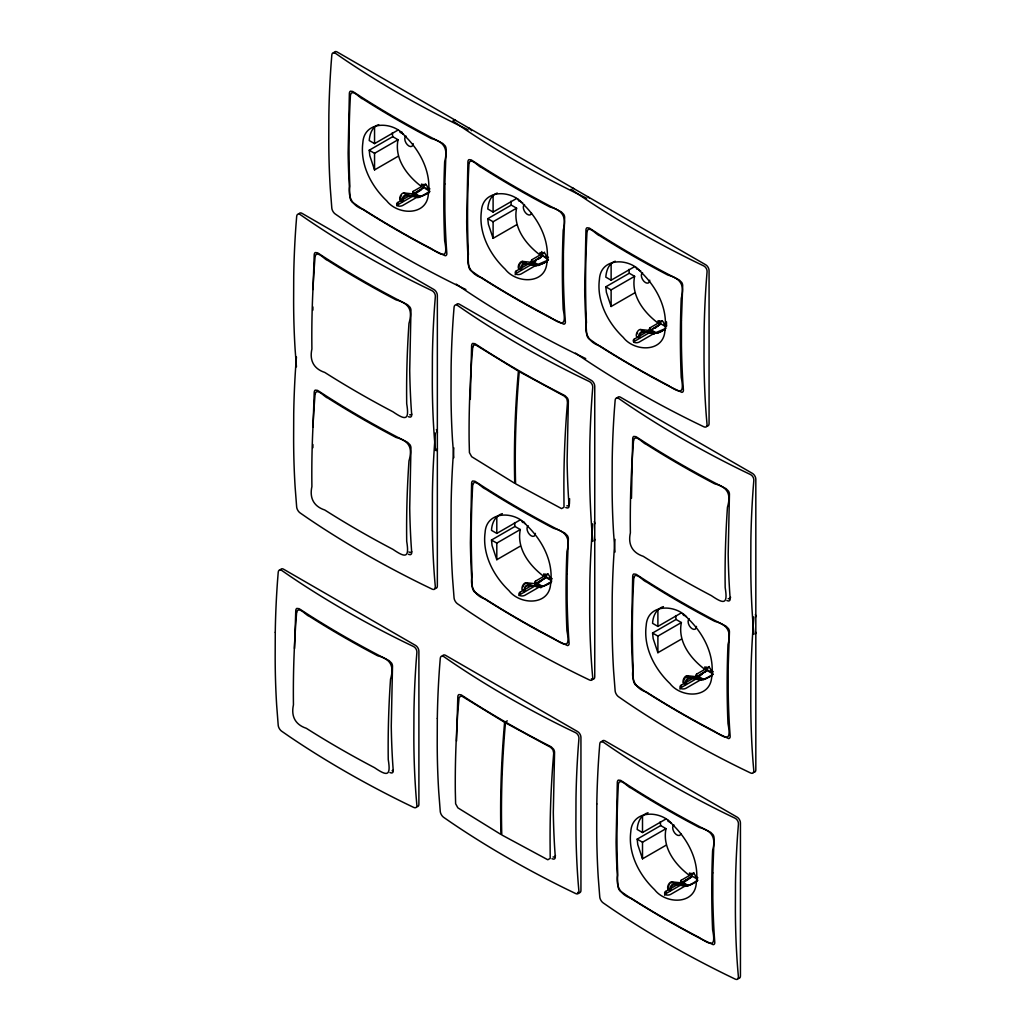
<?xml version="1.0" encoding="UTF-8"?>
<svg xmlns="http://www.w3.org/2000/svg" width="1031" height="1031" viewBox="0 0 1031 1031"><rect width="100%" height="100%" fill="white"/><g stroke="black" fill="none" stroke-linecap="round" stroke-linejoin="round"><path stroke-width="1.5" d="M294.518 648.538L295.768 610.61A4.73 2.693 66.5 0 1 296.825 608.406L299.119 608.677L308.772 614.914A1021.927 590.003 0 0 0 378.338 655.085L389.138 660.652L391.587 663.113A4.73 3.08 59.4 0 1 392.502 666.464L391.265 726.12A879.456 507.755 -60 0 0 392.669 762.644L393.236 770.66A4.73 2.693 52.6 0 1 391.664 772.992L389.924 772.58M312.896 310.125L312.909 306.954M312.896 447.699L312.909 444.529M456.54 741.057L457.816 696.776A4.73 2.693 66.5 0 1 458.872 694.572L461.166 694.842L470.819 701.08A1021.927 590.003 0 0 0 540.386 741.25L551.185 746.818L553.634 749.279A4.73 3.08 59.4 0 1 554.549 752.63L553.312 812.286A879.456 507.755 -60 0 0 554.717 848.809L555.284 856.825A4.73 2.693 52.6 0 1 553.711 859.158L551.972 858.746M470.291 399.409L471.618 345.63A4.73 2.693 66.5 0 1 472.675 343.413L474.969 343.697L484.622 349.934A1021.927 590.003 0 0 0 554.188 390.092L564.988 395.672L567.437 398.121A4.73 3.08 59.4 0 1 568.352 401.471L567.114 461.141A879.456 507.755 -60 0 0 568.519 497.651L569.086 505.68A4.73 2.693 52.6 0 1 567.514 507.999L565.774 507.587M312.999 289.518L314.223 254.76A4.73 2.693 66.5 0 1 315.28 252.543L317.574 252.827L327.227 259.065A1021.927 590.003 0 0 0 396.793 299.222L407.593 304.802L410.042 307.251A4.73 3.08 59.4 0 1 410.957 310.602L409.719 370.271A879.456 507.755 -60 0 0 411.124 406.781L411.691 414.81A4.73 2.693 52.6 0 1 410.119 417.13L408.379 416.717M312.999 427.079L314.223 392.321A4.73 2.693 66.5 0 1 315.28 390.105L317.574 390.388L327.227 396.626A1021.927 590.003 0 0 0 396.793 436.796L407.593 442.363L410.042 444.825A4.73 3.08 59.4 0 1 410.957 448.176L409.719 507.832A879.456 507.755 -60 0 0 411.124 544.355L411.691 552.371A4.73 2.693 52.6 0 1 410.119 554.704L408.379 554.278M569.589 498.656L569.434 503.476A4.652 2.784 61.9 0 1 566.87 505.809M296.438 356.997L295.961 362.951A878.451 507.175 -60 0 0 293.719 413.985L293.629 438.123A878.438 507.162 -60 0 0 295.124 487.032L296.67 507.084A4.717 2.204 59.7 0 0 300.06 512.884L307.522 518.039A1019.337 588.508 0 0 0 423.097 584.757L432.015 589.075A4.717 2.681 51 0 0 435.353 587.155L434.644 579.035A878.322 507.11 -60 0 1 432.311 518.193L432.401 494.055A878.335 507.11 -60 0 1 434.644 443.021L435.353 434.077A4.717 3.196 60.4 0 0 435.314 432.968M453.833 447.866L453.356 453.82A878.451 507.175 -60 0 0 451.114 504.855L451.024 528.993A878.438 507.162 -60 0 0 452.519 577.914L454.065 597.954A4.717 2.204 59.7 0 0 457.442 603.754L464.917 608.909A1019.337 588.508 0 0 0 580.492 675.627L589.41 679.945A4.717 2.681 51 0 0 592.748 678.024L592.039 669.905A878.322 507.11 -60 0 1 589.693 609.063L589.796 584.925A878.335 507.11 -60 0 1 592.039 533.89L592.748 524.959A4.717 3.196 60.4 0 0 592.709 523.838M615.03 539.381L614.437 546.817A878.451 507.175 -60 0 0 612.195 597.864L612.105 621.989A878.438 507.162 -60 0 0 613.6 670.91L615.146 690.95A4.717 2.204 59.7 0 0 618.536 696.75L625.997 701.905A1019.337 588.508 0 0 0 741.573 768.623L750.504 772.941A4.717 2.681 51 0 0 753.829 771.02L753.12 762.901A878.322 507.11 -60 0 1 750.787 702.059L750.877 677.921A878.335 507.11 -60 0 1 753.12 626.887L753.829 617.956A4.717 3.196 60.4 0 0 753.79 616.847M504.61 722.306L504.391 724.806A987.634 570.207 -60 0 0 500.886 832.133L500.95 834.466L457.867 807.84L455.625 803.768L455.315 791.086A985.185 568.803 -60 0 1 457.944 710.565L459.104 697.343L461.514 695.951L504.61 722.306L507.304 720.875M400.621 197.256L400.634 199.679L403.082 201.097L402.541 201.625L399.951 199.937A4.214 2.217 -64 0 1 400.685 195.387A4.214 2.217 -64 0 1 403.972 192.965L413.792 193.996L424.076 187.152L429.437 190.258M519.16 265.702L518.722 268.704L521.093 270.07L521.622 269.529C520.539 260.791 532.151 264.632 536.764 266.024M683.953 680.06L683.514 683.063L685.886 684.429L686.414 683.888C684.996 676.117 696.466 677.702 700.449 680.305M668.565 886.17L668.127 889.173L670.498 890.552L671.026 890.011C669.609 882.24 681.079 883.812 685.061 886.415L682.754 885.088M412.387 194.047L413.147 191.418L421.537 186.572L421.537 184.059L424.05 185.516A2.371 1.366 60 0 1 425.726 184.549A2.371 1.366 60 0 1 427.414 187.449L429.927 188.905M544.523 252.131A2.371 1.366 60 0 0 544.291 252.969A2.371 1.366 60 0 0 542.602 253.948L540.076 252.505L540.076 255.018L531.687 259.851L530.939 262.493L516.247 270.973L516.247 273.292A3.557 2.049 0 0 0 515.204 274.736M534.638 583.842L535.398 581.213L543.788 576.368L543.788 573.855L546.301 575.311A2.371 1.366 60 0 1 547.989 574.344A2.371 1.366 60 0 1 548.054 573.855M662.379 320.654A2.371 1.366 60 0 0 662.327 321.118A2.371 1.366 60 0 0 660.626 322.097L658.113 320.641L658.113 323.154L649.723 328L648.963 330.629L634.271 339.109L634.271 341.429A3.557 2.049 0 0 0 633.717 341.854M679.996 689.095A3.557 2.049 0 0 1 681.04 687.651L681.04 685.319L695.732 676.839L696.479 674.21L704.869 669.377L704.869 666.851L707.395 668.307A2.371 1.366 60 0 1 709.07 667.341A2.371 1.366 60 0 1 710.746 670.253L713.259 671.697M680.344 882.961L681.104 880.332L689.481 875.487L689.481 872.973L692.007 874.43A2.371 1.366 60 0 1 693.683 873.463A2.371 1.366 60 0 1 693.927 872.613M522.872 587.051L523.22 586.111M637.197 333.838L637.545 332.897M400.969 196.315L401.459 195.426M519.508 264.748L520.011 263.859M684.3 679.107L685.396 677.457M668.913 885.229L669.415 884.34M537.061 585.969C551.997 591.884 520.333 579.1 525.333 590.892L524.792 591.433L522.433 590.054L522.885 589.474M523.709 585.221L524.315 584.461M666.013 326.84L660.652 323.734L650.368 330.577L640.547 329.533A4.214 2.217 -64 0 0 637.261 331.969A4.214 2.217 -64 0 0 636.514 336.531L639.117 338.22L639.658 337.678C638.344 329.559 649.917 331.879 654.041 334.16M378.699 124.622C372.049 126.813 369.704 134.223 369.227 140.538L374.549 143.618L398.043 130.048M497.238 193.055C490.601 195.259 488.243 202.669 487.779 208.984L493.102 212.051L516.583 198.493M615.275 261.204C608.625 263.408 606.28 270.818 605.803 277.133L611.125 280.2L634.619 266.642M502.329 513.618C495.048 515.809 491.826 523.323 491.491 530.346L496.8 533.414L520.294 519.856M663.423 606.615C656.128 608.806 652.907 616.319 652.571 623.343L657.894 626.41L681.375 612.852M648.035 812.737C640.741 814.928 637.519 822.442 637.184 829.465L642.506 832.533L666 818.975M520.603 263.098L522.511 262.119M414.849 194.176L421.434 189.678M518.722 268.704L518.49 268.382A4.214 2.217 -64 0 1 519.224 263.833A4.214 2.217 -64 0 1 522.511 261.397L532.331 262.441L542.615 255.598L547.989 258.691M533.388 262.621L536.03 260.817M538.659 259.013L541.301 257.222M655.381 328.064L660.652 323.734M551.675 581.497C544.342 588.108 534.213 588.031 526.222 582.747L536.043 583.791L546.327 576.948L551.701 580.053M538.414 583.069L546.327 576.948M712.756 674.493C705.423 681.104 695.294 681.027 687.303 675.743L697.124 676.8L707.408 669.957L712.782 673.05M698.18 676.967L702.137 674.274M704.766 672.47L707.408 669.957M668.127 889.173L667.895 888.851A4.214 2.217 -64 0 1 668.629 884.302A4.214 2.217 -64 0 1 671.916 881.879L681.736 882.91L692.02 876.066L697.394 879.172M682.793 883.09L690.706 877.69M398.043 156.338L374.549 169.909L369.82 155.758L369.227 150.23L392.721 136.672L398.043 139.739C394.151 158.826 407.155 175.734 421.537 186.572M369.227 150.23L374.549 153.31L398.043 139.739M424.05 185.516L425.751 184.536A2.371 1.366 60 0 1 425.803 184.059M396.78 205.775A3.557 2.049 0 0 1 397.695 204.847L397.695 202.527L409.719 195.594M397.695 204.847L412.387 196.367M429.927 191.418L421.537 196.264L417.426 196.947L402.734 205.44A3.57 1.778 -6.1 0 1 397.708 205.813A3.57 2.32 7 0 1 397.695 202.527M516.583 224.784L493.102 238.341L488.372 224.204L487.779 218.675L511.273 205.105L516.583 208.185C512.691 227.258 525.694 244.167 540.076 255.018M487.779 218.675L493.102 221.742L516.583 208.185M542.602 253.948L544.291 252.969A2.371 1.366 60 0 1 545.953 255.894L548.466 257.338M516.247 273.292L530.939 264.812M547.964 260.134L536.004 265.289L521.274 273.872A3.57 1.778 -6.1 0 1 516.247 274.246A3.57 2.32 7 0 1 516.235 270.96M548.466 259.851C541.211 266.797 530.63 266.514 522.511 261.384M634.619 292.933L611.125 306.491L606.396 292.34L605.803 286.811L629.297 273.254L634.619 276.321C630.727 295.407 643.731 312.316 658.113 323.154M605.803 286.811L611.125 289.891L634.619 276.321M660.626 322.097L662.327 321.118A2.371 1.366 60 0 1 663.99 324.03L666.503 325.487M634.271 341.429L648.963 332.949M666 328.283L654.041 333.425L639.31 342.021A3.57 1.778 -6.1 0 1 634.284 342.395A3.57 2.32 7 0 1 634.271 339.109M665.304 328.696C658.345 335.294 648.177 334.134 640.547 329.533M520.294 546.146L496.8 559.704L492.071 545.554L491.491 540.025L514.972 526.467L520.294 529.534C516.402 548.621 529.406 565.529 543.788 576.368M491.491 540.025L496.8 543.105L520.294 529.534M546.301 575.311L548.002 574.331A2.371 1.366 60 0 1 549.665 577.244L552.178 578.7M519.031 595.57A3.557 2.049 0 0 1 519.959 594.642L519.959 592.322L531.97 585.389M519.959 594.642L534.638 586.162M550.979 581.909L543.788 586.059L539.677 586.755L524.985 595.235A3.57 1.778 -6.1 0 1 519.959 595.609A3.57 2.32 7 0 1 519.946 592.322M681.375 639.143L657.894 652.7L653.164 638.563L652.571 633.034L676.065 619.463L681.375 622.544C677.483 641.617 690.486 658.525 704.869 669.377M652.571 633.034L657.894 636.101L681.375 622.544M707.395 668.307L709.083 667.328A2.371 1.366 60 0 1 709.315 666.49M681.04 687.651L695.732 679.171M713.259 674.21L704.869 679.055L700.758 679.751L686.066 688.231A3.57 1.778 -6.1 0 1 681.04 688.605A3.57 2.32 7 0 1 681.027 685.319M666 845.265L642.506 858.823L637.777 844.673L637.184 839.144L660.678 825.586L666 828.653C662.095 847.74 675.099 864.648 689.481 875.487M637.184 839.144L642.506 842.224L666 828.653M692.007 874.43L693.695 873.45A2.371 1.366 60 0 1 695.358 876.363L697.871 877.819M664.608 895.217A3.557 2.049 0 0 1 665.652 893.761L665.652 891.441L679.004 883.735M665.652 893.761L680.344 885.281M697.871 880.332L689.494 885.178L685.37 885.874L670.691 894.354A3.57 1.778 -6.1 0 1 665.652 894.728A3.57 2.32 7 0 1 665.639 891.441M651.424 330.758L649.079 331.428M524.959 583.894L525.617 583.546M686.053 676.89L690.151 676.864M670.665 883.013L671.916 882.588M403.972 192.952C411.949 198.223 422.079 198.3 429.424 191.702M429.424 192.423L419.037 197.411M538.427 265.521L545.244 262.196M657.817 333L661.902 331.003M542.126 586.884L550.309 582.889M703.219 679.88L707.305 677.883M671.916 881.866C679.906 887.15 690.035 887.227 697.368 880.616M687.832 886.003L691.917 884.005M532.679 263.021L531.042 263.279M697.472 677.38L695.835 677.638M682.084 883.503L680.447 883.76M405.389 193.867L408.237 194.253M527.64 583.662L530.488 584.062M726.855 600.596L728.595 601.009A4.73 2.693 52.6 0 0 730.167 598.676L729.6 590.66A879.456 507.755 -60 0 1 728.195 554.137L729.433 494.48A4.73 3.08 59.4 0 0 728.517 491.13L726.069 488.668L715.269 483.101A1021.927 590.003 0 0 1 645.702 442.93L636.05 436.693L633.756 436.409A4.73 2.693 66.5 0 0 632.699 438.626L631.475 498.295M465.883 289.531L458.241 285.832A1019.337 588.508 0 0 1 342.666 219.1L335.191 213.958A4.717 2.204 59.7 0 1 331.814 208.159L330.268 188.106A878.438 507.162 -60 0 1 328.773 139.198L328.863 115.06A878.451 507.175 -60 0 1 331.106 64.025L331.814 55.094A4.717 2.719 69.1 0 1 335.191 53.135L342.666 58.29A1019.337 588.508 0 0 0 458.241 125.022L467.159 129.326A4.717 3.196 60.4 0 1 468.1 129.919M585.711 358.582L576.78 354.277A1019.337 588.508 0 0 1 461.205 287.546L456.23 284.118M425.416 188.66L428.097 190.207M546.649 258.639L542.615 255.598M414.849 193.454L419.875 196.354M533.388 261.887L538.427 264.799M651.424 330.036L656.451 332.936M414.14 193.854L419.037 196.689M532.679 262.299L537.576 265.135M650.716 330.435L655.613 333.271M413.792 193.996L418.625 196.792M532.331 262.441L537.177 265.238M650.368 330.577L655.201 333.374M413.444 194.099L418.225 196.857M531.983 262.531L536.764 265.289M650.02 330.68L654.801 333.438M413.122 194.15L417.839 196.869M531.661 262.583L536.378 265.315M649.698 330.732L654.414 333.451M412.503 194.112L417.465 196.844M531.042 262.557L536.004 265.289M649.079 330.706L654.041 333.425M415.841 196.199L418.225 197.578M415.132 196.225L417.839 197.591M414.797 196.174L417.104 197.501C413.122 194.898 401.665 193.312 403.082 201.097M522.897 262.763L524.856 263.897M546.327 577.682L550.348 580.002M707.408 670.678L711.442 672.998M537.099 583.25L542.126 586.149M698.18 676.246L703.219 679.158M536.391 583.649L541.288 586.484M697.472 676.658L702.369 679.481M536.043 583.791L540.875 586.587M697.124 676.8L701.969 679.584M535.695 583.894L540.476 586.652M696.776 676.89L701.557 679.648M535.373 583.946L540.089 586.665M696.453 676.942L701.17 679.674M534.754 583.92L539.716 586.639M695.835 676.916L700.796 679.648M538.092 585.995L540.476 587.374M537.731 586.033L540.089 587.399M687.303 676.465L690.37 678.23M686.698 676.555L689.649 678.256M682.793 882.368L687.832 885.268M682.084 882.768L686.994 885.603M681.736 882.91L686.582 885.706M681.401 883.013L686.169 885.771M680.756 883.064L685.783 885.784M680.447 883.039L685.061 885.693M575.504 353.118L579.242 355.695A1019.337 588.508 0 0 0 694.817 422.414L703.735 426.731A4.717 2.681 51 0 0 707.073 424.811L706.364 416.692A878.322 507.11 -60 0 1 704.018 355.85L704.109 331.711A878.335 507.11 -60 0 1 706.364 280.677L707.073 271.746A4.717 3.196 60.4 0 0 703.735 265.908L694.817 261.603A1019.337 588.508 0 0 1 579.242 194.872L571.767 189.73A4.717 2.719 69.1 0 0 570.968 189.317M639.117 338.22L638.846 337.859A4.214 2.629 -55.7 0 1 639.71 333.387A4.214 2.629 -55.7 0 1 643.602 331.312M521.093 270.07L520.81 269.722A4.214 2.629 -55.7 0 1 521.686 265.251A4.214 2.629 -55.7 0 1 525.565 263.163M685.886 684.429L685.602 684.081A4.214 2.629 -55.7 0 1 686.478 679.609A4.214 2.629 -55.7 0 1 690.358 677.522M524.792 591.433L524.521 591.072A4.214 2.629 -55.7 0 1 525.398 586.6A4.214 2.629 -55.7 0 1 529.277 584.525M670.498 890.552L670.214 890.191A4.214 2.629 -55.7 0 1 671.091 885.719A4.214 2.629 -55.7 0 1 674.97 883.644M522.433 590.054L522.202 589.732A4.214 2.217 -64 0 1 522.936 585.183A4.214 2.217 -64 0 1 526.222 582.76M675.64 615.597L676.065 619.463M628.884 269.387L629.297 273.254M660.265 821.72L660.678 825.586M510.848 201.238L511.273 205.105M514.559 522.588L514.972 526.467M392.308 132.793L392.721 136.672M615.03 552.036L613.6 533.349A878.438 507.162 -60 0 1 612.105 484.428L612.195 460.29A878.451 507.175 -60 0 1 614.437 409.255L615.146 400.324A4.717 2.719 69.1 0 1 618.536 398.366L625.997 403.521A1019.337 588.508 0 0 0 741.573 470.252L750.504 474.556A4.717 3.196 60.4 0 1 753.829 480.394L753.12 489.325A878.335 507.11 -60 0 0 750.877 540.36L750.787 564.498A878.322 507.11 -60 0 0 753.12 625.34L753.829 633.459A4.717 2.681 51 0 1 753.79 634.349M453.833 457.687L452.519 440.34A878.438 507.162 -60 0 1 451.024 391.432L451.114 367.294A878.451 507.175 -60 0 1 453.356 316.259L454.065 307.328A4.717 2.719 69.1 0 1 457.442 305.369L464.917 310.524A1019.337 588.508 0 0 0 580.492 377.243L589.41 381.56A4.717 3.196 60.4 0 1 592.748 387.385L592.039 396.316A878.335 507.11 -60 0 0 589.796 447.364L589.693 471.489A878.322 507.11 -60 0 0 592.039 532.344L592.748 540.45A4.717 2.681 51 0 1 592.709 541.352M296.438 366.817L295.124 349.47A878.438 507.162 -60 0 1 293.629 300.562L293.719 276.424A878.451 507.175 -60 0 1 295.961 225.389L296.67 216.458A4.717 2.719 69.1 0 1 300.06 214.5L307.522 219.655A1019.337 588.508 0 0 0 423.097 286.373L432.015 290.69A4.717 3.196 60.4 0 1 435.353 296.516L434.644 305.447A878.335 507.11 -60 0 0 432.401 356.494L432.311 380.619A878.322 507.11 -60 0 0 434.644 441.474L435.353 449.58A4.717 2.681 51 0 1 435.314 450.483M706.57 667.147L706.57 670.962L696.479 676.787L696.479 674.21M691.182 873.27L691.182 877.085L681.104 882.91L681.104 880.332M659.801 320.937L659.814 324.752L649.723 330.577L649.723 328M545.489 574.151L545.489 577.966L535.398 583.791L535.398 581.213M541.778 251.525L541.778 256.603L531.687 262.428L531.687 259.851M423.238 184.356L423.238 188.17L413.147 193.996L413.147 191.418M692.02 876.066L692.02 876.801M666.503 321.852L666.503 326.389M657.894 609.811L657.894 626.41M657.894 636.101L657.894 652.7M642.506 815.933L642.506 832.533M642.506 842.224L642.506 858.823M611.125 263.601L611.125 280.2M611.125 289.891L611.125 306.491M496.8 516.815L496.8 533.414M496.8 543.105L496.8 559.704M493.102 195.452L493.102 212.051M493.102 221.742L493.102 238.341M424.076 187.152L424.076 187.874M374.549 127.019L374.549 143.618M374.549 153.31L374.549 169.909M683.269 682.741A4.214 2.217 -64 0 1 684.017 678.192A4.214 2.217 -64 0 1 687.303 675.756M684.829 615.52A4.214 2.217 -64 0 1 683.012 613.69M686.169 616.77A4.214 2.629 -55.7 0 1 685.422 615.752M696.479 626.41A5.928 3.428 60 0 1 690.68 627.544A5.928 3.428 60 0 1 689.327 618.858M755.375 614.605A4.743 2.745 60 0 1 755.826 616.796M753.339 772.167A4.743 2.745 60 0 0 755.826 769.861L755.826 479.235A4.743 2.745 60 0 0 752.475 473.422L620.507 397.231A4.743 2.745 60 0 0 617.26 398.237M730.605 597.258A4.652 2.771 61.7 0 1 728.195 598.637M755.826 632.299A4.743 2.745 60 0 1 755.375 633.975M411.769 414.127A4.652 2.771 61.7 0 1 409.719 414.771M299.119 213.623A4.743 2.745 60 0 1 302.031 213.365L433.999 289.556A4.743 2.745 60 0 1 437.35 295.369L437.35 585.995A4.743 2.745 60 0 1 434.863 588.301M437.35 448.433A4.743 2.745 60 0 1 436.371 450.599M411.769 551.688A4.652 2.771 61.7 0 1 408.869 551.972M436.371 429.618A4.743 2.745 60 0 1 437.35 432.93M456.514 304.493A4.743 2.745 60 0 1 459.426 304.235L591.394 380.426A4.743 2.745 60 0 1 594.745 386.238L594.745 676.864A4.743 2.745 60 0 1 591.394 678.798M594.745 539.303A4.743 2.745 60 0 1 594.294 540.979M524.367 522.279A4.214 2.217 -64 0 1 522.047 521.415M525.088 523.774A4.214 2.629 -55.7 0 1 524.637 523.348M535.398 533.414A5.928 3.428 60 0 1 529.599 534.535A5.928 3.428 60 0 1 528.233 525.849M594.294 521.596A4.743 2.745 60 0 1 594.745 523.8M520.036 201.161A4.214 2.217 -64 0 1 518.219 199.331M522.64 202.669A4.214 2.629 -55.7 0 1 521.97 202.643M521.377 202.411A4.214 2.629 -55.7 0 1 520.629 201.393M531.545 213.224A5.928 3.428 60 0 1 525.398 212.618A5.928 3.428 60 0 1 524.534 204.499M587.683 196.625A4.743 2.745 60 0 1 589.358 198.12M586.639 198.364A4.717 3.196 60.4 0 0 585.711 197.772L576.78 193.454A1019.337 588.508 0 0 1 461.205 126.736L453.743 121.581A4.717 2.719 69.1 0 0 452.931 121.168M453.344 120.202A4.743 2.745 60 0 1 455.715 120.434M637.493 269.349A4.214 2.217 -64 0 1 636.256 267.48M640.676 270.818A4.214 2.629 -55.7 0 1 638.666 269.529M649.723 280.2A5.928 3.428 60 0 1 643.924 281.321A5.928 3.428 60 0 1 642.558 272.635M572.875 188.209A4.743 2.745 60 0 1 573.751 188.583M706.583 425.958A4.743 2.745 60 0 0 709.07 423.651L709.07 270.586A4.743 2.745 60 0 0 705.707 264.774L337.176 52.001A4.743 2.745 60 0 0 333.928 53.006M402.258 201.29A4.214 2.629 -55.7 0 1 403.134 196.805A4.214 2.629 -55.7 0 1 407.026 194.73M403.417 134.21A4.214 2.629 -55.7 0 1 401.961 132.213M402.116 132.483A4.214 2.217 -64 0 1 399.783 131.62M413.147 143.618A5.928 3.428 60 0 1 407.348 144.74A5.928 3.428 60 0 1 405.982 136.053M469.131 128.192A4.743 2.745 60 0 1 471.515 130.692M669.441 821.643A4.214 2.217 -64 0 1 667.637 819.813M671.374 823.125A4.214 2.629 -55.7 0 1 670.343 822.467M680.95 833.705A5.928 3.428 60 0 1 674.802 833.1A5.928 3.428 60 0 1 673.939 824.968M601.885 741.92A4.743 2.745 60 0 1 605.12 740.915L737.088 817.106A4.743 2.745 60 0 1 740.438 822.918L740.438 975.983A4.743 2.745 60 0 1 737.951 978.29M555.477 855.562A4.652 2.784 61.9 0 1 553.067 856.954M577.592 892.395A4.743 2.745 60 0 0 580.943 890.449L580.943 737.384A4.743 2.745 60 0 0 577.592 731.572L445.624 655.381A4.743 2.745 60 0 0 442.376 656.386M393.314 769.989A4.652 2.771 61.7 0 1 392.076 770.698M280.329 570.22A4.743 2.745 60 0 1 283.577 569.215L415.545 645.406A4.743 2.745 60 0 1 418.895 651.218L418.895 804.283A4.743 2.745 60 0 1 417.22 806.667M275.264 632.287L275.174 656.412A878.438 507.162 -60 0 0 276.669 705.333L278.215 725.373A4.717 2.204 59.7 0 0 281.605 731.172L289.067 736.327A1019.337 588.508 0 0 0 404.642 803.046L413.56 807.363A4.717 2.681 51 0 0 416.898 805.443L416.189 797.324A878.322 507.11 -60 0 1 413.843 736.482L413.947 712.344A878.335 507.11 -60 0 1 416.189 661.309L416.898 652.378A4.717 3.196 60.4 0 0 413.56 646.54L404.642 642.236A1019.337 588.508 0 0 1 289.067 575.504L281.605 570.362A4.717 2.719 69.1 0 0 278.215 572.308L277.507 581.239A878.451 507.175 -60 0 0 275.264 632.287M437.312 718.452L437.221 742.578A878.438 507.162 -60 0 0 438.716 791.499L440.263 811.539A4.717 2.204 59.7 0 0 443.652 817.338L451.114 822.493A1019.337 588.508 0 0 0 566.689 889.212L575.62 893.529A4.717 2.681 51 0 0 578.945 891.609L578.236 883.49A878.322 507.11 -60 0 1 575.904 822.648L575.994 798.51A878.335 507.11 -60 0 1 578.236 747.475L578.945 738.544A4.717 3.196 60.4 0 0 575.62 732.706L566.689 728.402A1019.337 588.508 0 0 1 451.114 661.67L443.652 656.528A4.717 2.719 69.1 0 0 440.263 658.474L439.554 667.405A878.451 507.175 -60 0 0 437.312 718.452M444.864 183.995L444.864 208.906A879.456 507.755 -60 0 0 446.268 245.43L446.835 253.446A4.73 2.693 52.6 0 1 445.263 255.765L432.672 249.773A1020.806 589.358 0 0 1 363.183 209.641L351.893 201.857A4.73 2.307 59.7 0 1 350.102 197.604L349.535 189.575A879.559 507.819 -60 0 1 348.13 153.065L349.367 93.396A4.73 2.693 66.5 0 1 350.424 91.179L352.718 91.463L362.358 97.7A1021.927 590.003 0 0 0 431.937 137.858L442.737 143.438L445.186 145.899A4.73 3.08 59.4 0 1 446.101 149.237L444.864 183.995M563.403 252.44L563.403 277.352A879.456 507.755 -60 0 0 564.808 313.862L565.375 321.878A4.73 2.693 52.6 0 1 563.802 324.211L551.224 318.205A1020.806 589.358 0 0 1 481.735 278.086L470.432 270.302A4.73 2.307 59.7 0 1 468.654 266.037L468.087 258.021A879.559 507.819 -60 0 1 466.682 221.497L467.906 161.841A4.73 2.693 66.5 0 1 468.963 159.625L471.257 159.908L480.91 166.133A1021.927 590.003 0 0 0 550.477 206.303L561.276 211.871L563.725 214.332A4.73 3.08 59.4 0 1 564.64 217.683L563.403 252.44M567.114 573.803L567.114 598.702A879.456 507.755 -60 0 0 568.519 635.225L569.086 643.241A4.73 2.693 52.6 0 1 567.514 645.574L554.936 639.568A1020.806 589.358 0 0 1 485.433 599.436L474.144 591.652A4.73 2.307 59.7 0 1 472.353 587.399L471.786 579.37A879.559 507.819 -60 0 1 470.394 542.86L471.618 483.191A4.73 2.693 66.5 0 1 472.675 480.974L474.969 481.258L484.622 487.495A1021.927 590.003 0 0 0 554.188 527.666L564.988 533.233L567.437 535.695A4.73 3.08 59.4 0 1 568.352 539.045L567.114 573.803M596.807 803.974L596.717 828.112A878.438 507.162 -60 0 0 598.212 877.033L599.771 897.073A4.717 2.204 59.7 0 0 603.148 902.872L610.61 908.027A1019.337 588.508 0 0 0 726.198 974.746L735.116 979.063A4.717 2.681 51 0 0 738.441 977.143L737.732 969.024A878.322 507.11 -60 0 1 735.399 908.182L735.49 884.044A878.335 507.11 -60 0 1 737.732 833.009L738.441 824.078A4.717 3.196 60.4 0 0 735.116 818.24L726.185 813.936A1019.337 588.508 0 0 1 610.61 747.204L603.148 742.049A4.717 2.719 69.1 0 0 599.758 744.008L599.063 752.939A878.451 507.175 -60 0 0 596.807 803.974M681.439 320.589L681.439 345.488A879.456 507.755 -60 0 0 682.844 382.011L683.411 390.027A4.73 2.693 52.6 0 1 681.839 392.36L669.248 386.354A1020.806 589.358 0 0 1 599.758 346.236L588.469 338.452A4.73 2.307 59.7 0 1 586.678 334.186L586.111 326.157A879.559 507.819 -60 0 1 584.706 289.647L585.943 229.977A4.73 2.693 66.5 0 1 587 227.761L589.294 228.044L598.934 234.282A1021.927 590.003 0 0 0 668.513 274.452L679.313 280.02L681.762 282.481A4.73 3.08 59.4 0 1 682.677 285.832L681.439 320.589M712.821 872.922L712.821 897.821A879.456 507.755 -60 0 0 714.212 934.344L714.779 942.36A4.73 2.693 52.6 0 1 713.207 944.692L700.629 938.687A1020.806 589.358 0 0 1 631.14 898.555L619.837 890.771A4.73 2.307 59.7 0 1 618.059 886.518L617.492 878.489A879.559 507.819 -60 0 1 616.087 841.979L617.311 782.31A4.73 2.693 66.5 0 1 618.368 780.093L620.662 780.377L630.315 786.614A1021.927 590.003 0 0 0 699.881 826.785L710.681 832.352L713.13 834.814A4.73 3.08 59.4 0 1 714.045 838.164L712.821 872.922M728.195 666.799L728.195 691.711A879.456 507.755 -60 0 0 729.6 728.221L730.167 736.237A4.73 2.693 52.6 0 1 728.595 738.57L716.017 732.564A1020.806 589.358 0 0 1 646.527 692.445L635.225 684.661A4.73 2.307 59.7 0 1 633.446 680.396L632.879 672.38A879.559 507.819 -60 0 1 631.475 635.856L632.699 576.2A4.73 2.693 66.5 0 1 633.756 573.983L636.05 574.267L645.702 580.492A1021.927 590.003 0 0 0 715.269 620.662L726.069 626.229L728.517 628.691A4.73 3.08 59.4 0 1 729.433 632.042L728.195 666.799M350.437 94.942L349.857 107.018A985.185 568.803 -60 0 0 349.857 186.07C347.357 196.728 352.641 206.161 363.183 209.293A981.538 566.689 0 0 0 431.345 248.651C444.271 257.286 447.854 257.273 444.657 240.816A985.056 568.725 -60 0 1 444.657 161.751C448.137 148.812 444.387 141.943 431.345 138.528A981.538 566.689 0 0 1 363.183 99.169C360.257 98.77 352.164 88.073 350.437 94.942M468.976 163.388L468.396 175.463A985.185 568.803 -60 0 0 468.396 254.515C465.896 265.16 471.18 274.594 481.722 277.739A981.538 566.689 0 0 0 549.897 317.097C562.81 325.732 566.406 325.719 563.197 309.248A985.056 568.725 -60 0 1 563.197 230.197C566.676 217.257 562.939 210.376 549.897 206.96A981.538 566.689 0 0 1 481.722 167.602C478.796 167.215 470.703 156.519 468.976 163.388M472.688 484.738L472.108 496.813A985.185 568.803 -60 0 0 472.108 575.878C469.608 586.523 474.891 595.957 485.433 599.088A981.538 566.689 0 0 0 553.608 638.447C566.522 647.081 570.117 647.068 566.908 630.611A985.056 568.725 -60 0 1 566.908 551.546C570.388 538.607 566.638 531.738 553.608 528.323A981.538 566.689 0 0 1 485.433 488.965C482.508 488.565 474.415 477.881 472.688 484.738M587.013 231.524L586.433 243.6A985.185 568.803 -60 0 0 586.433 322.664C583.933 333.309 589.216 342.743 599.758 345.875A981.538 566.689 0 0 0 667.92 385.233C680.847 393.868 684.429 393.855 681.233 377.398A985.056 568.725 -60 0 1 681.233 298.333C684.713 285.394 680.963 278.525 667.92 275.109A981.538 566.689 0 0 1 599.746 235.751C596.833 235.352 588.74 224.668 587.013 231.524M618.381 783.856L617.801 795.932A985.185 568.803 -60 0 0 617.801 874.997C615.301 885.642 620.598 895.076 631.127 898.207A981.538 566.689 0 0 0 699.302 937.566C712.215 946.2 715.81 946.187 712.601 929.73A985.056 568.725 -60 0 1 712.601 850.665C716.081 837.726 712.344 830.857 699.302 827.442A981.538 566.689 0 0 1 631.127 788.084C628.201 787.684 620.108 777 618.381 783.856M633.769 577.747L633.189 589.809A985.185 568.803 -60 0 0 633.189 668.874C630.688 679.519 635.972 688.953 646.514 692.097A981.538 566.689 0 0 0 714.689 731.456C727.602 740.078 731.198 740.065 727.989 723.607A985.056 568.725 -60 0 1 727.989 644.555C731.469 631.616 727.731 624.734 714.689 621.319A981.538 566.689 0 0 1 646.514 581.961C643.589 581.574 635.496 570.878 633.769 577.747M315.086 256.41L314.171 268.653A985.185 568.803 -60 0 0 311.903 348.968C309.39 360.283 313.592 368.763 324.778 372.436A981.538 547.59 1.6 0 0 392.953 411.794C406.034 420.738 409.384 420.132 406.704 403.714A985.056 568.725 -60 0 1 408.972 323.386C412.774 310.395 409.436 303.359 396.11 299.905A981.538 547.59 1.6 0 1 327.935 260.547C324.958 260.057 316.917 249.489 315.086 256.41M296.632 612.259L295.717 624.502A985.185 568.803 -60 0 0 293.448 704.83C290.935 716.133 295.137 724.613 306.323 728.298A981.538 547.59 1.6 0 0 374.498 767.657C387.579 776.588 390.929 775.995 388.249 759.563A985.056 568.725 -60 0 1 390.517 679.236C394.319 666.258 390.981 659.209 377.655 655.768A981.538 547.59 1.6 0 1 309.48 616.396C306.503 615.919 298.462 605.352 296.632 612.259M315.086 393.971L314.171 406.214A985.185 568.803 -60 0 0 311.903 486.542C309.39 497.844 313.592 506.324 324.778 510.01A981.538 547.59 1.6 0 0 392.953 549.368C406.034 558.299 409.384 557.707 406.704 541.275A985.056 568.725 -60 0 1 408.972 460.947C412.774 447.957 409.436 440.92 396.11 437.466A981.538 547.59 1.6 0 1 327.935 398.108C324.958 397.631 316.917 387.05 315.086 393.971M633.562 440.276L632.647 452.519A985.185 568.803 -60 0 0 630.379 532.847C627.866 544.149 632.067 552.629 643.254 556.315A981.538 547.59 1.6 0 0 711.429 595.673C724.509 604.604 727.86 604.011 725.18 587.58A985.056 568.725 -60 0 1 727.448 507.252C731.25 494.261 727.912 487.225 714.586 483.771A981.538 547.59 1.6 0 1 646.411 444.413C643.434 443.936 635.392 433.355 633.562 440.276M472.714 347.151L471.747 359.407A985.185 568.803 -60 0 0 469.118 439.928L469.427 452.622L471.67 456.694L514.753 483.32L514.688 480.974A987.634 570.207 -60 0 1 518.181 373.66L518.413 371.16L476.129 345.179L473.848 344.921L472.714 347.151M567.514 401.884L566.547 414.153A985.056 568.725 -60 0 0 563.918 494.661L564.009 507.226L561.599 508.618L515.59 483.797L515.526 481.464A987.505 570.143 -60 0 1 519.031 374.137L519.25 371.637L564.357 396.11L566.728 398.546L567.514 401.884M553.724 753.03L552.745 765.298A985.056 568.725 -60 0 0 550.116 845.82L550.206 858.372L547.796 859.764L501.801 834.955L501.723 832.61A987.505 570.143 -60 0 1 505.229 725.296L505.461 722.795L550.554 747.269L552.925 749.705L553.724 753.03M428.368 193.828C427.208 216.214 397.76 215.324 386.702 200.813C371.212 186.083 359.935 164.483 362.848 142.716C364.111 120.305 393.468 121.194 404.603 135.68C420.004 150.487 431.422 172.035 428.368 193.828M546.92 262.274C545.747 284.646 516.299 283.757 505.242 269.259C489.764 254.528 478.474 232.929 481.4 211.149C482.65 188.75 512.007 189.64 523.142 204.125C538.556 218.92 549.961 240.481 546.92 262.274M550.631 583.623C549.459 606.009 520.011 605.12 508.953 590.621C493.475 575.878 482.186 554.278 485.098 532.511C486.361 510.1 515.719 510.989 526.854 525.475C542.267 540.283 553.673 561.843 550.631 583.623M664.943 330.41C663.784 352.795 634.336 351.906 623.278 337.408C607.787 322.664 596.511 301.065 599.423 279.298C600.686 256.887 630.044 257.776 641.179 272.261C656.579 287.069 667.998 308.63 664.943 330.41M711.712 676.632C710.539 699.005 681.091 698.116 670.034 683.617C654.556 668.887 643.267 647.275 646.192 625.508C647.442 603.109 676.8 603.998 687.935 618.471C703.348 633.279 714.754 654.84 711.712 676.632M696.325 882.742C695.165 905.128 665.704 904.239 654.646 889.74C639.168 874.997 627.879 853.397 630.804 831.63C632.067 809.219 661.412 810.108 672.547 824.594C687.961 839.402 699.366 860.962 696.325 882.742"/></g></svg>
